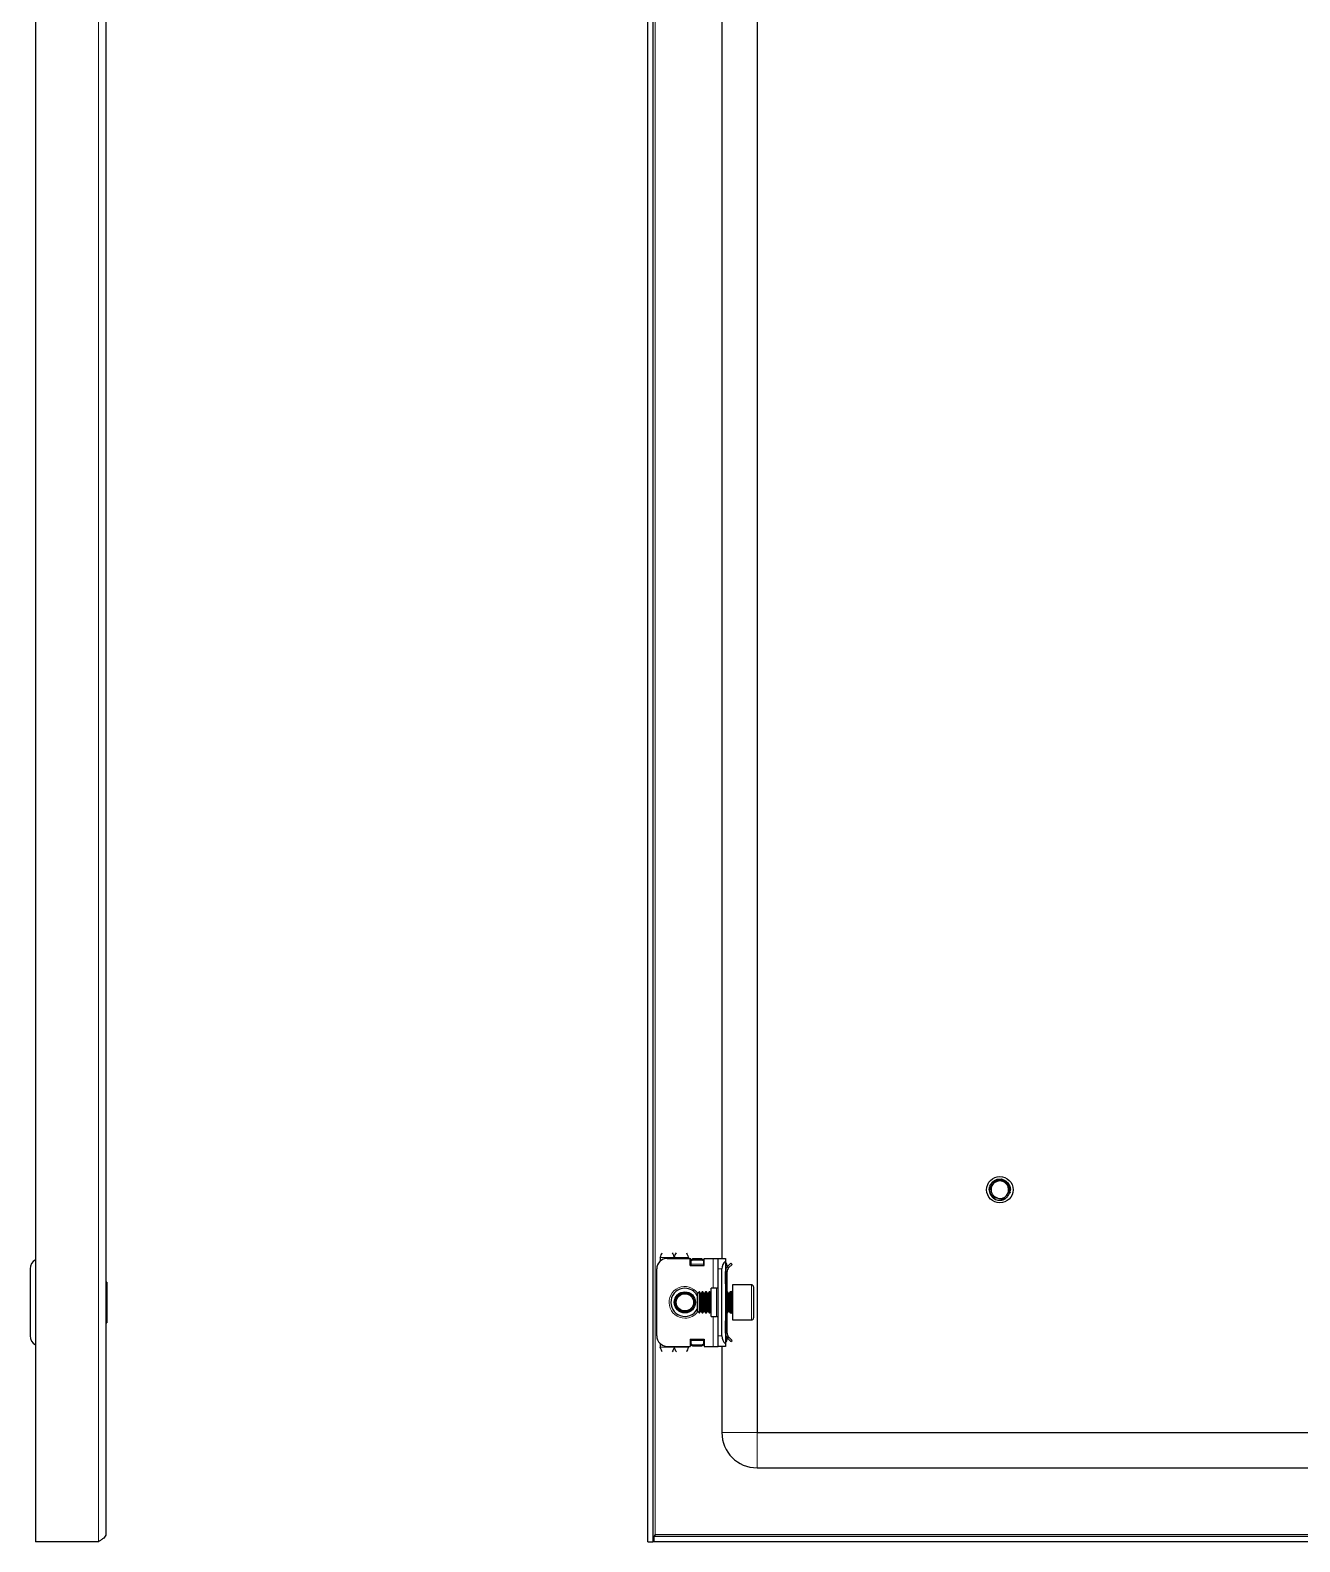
# Model space of a CAD drawing. Header units: millimetres. Extents: x -52 to 1490, y -693 to 1285.
# Drawn here: x 768.4 to 1129.1, y -569.3 to -140 of the extents above; entities that cross this region are included whole.
import ezdxf

# ---------------------------------------------------------------- set-up
doc = ezdxf.new("R2010")
doc.units = ezdxf.units.MM

msp = doc.modelspace()

# ---------------------------------------------------------------- linework, layer by layer
at = {"color": 7, "linetype": 'Continuous', "lineweight": 25}
for p, q in [((769.88, 1191.69), (769.88, -569.31)), ((789.88, 1189.59), (789.88, -567.21)), ((943.91, -569.31), (943.91, 1191.69)), ((945.41, -569.31), (945.41, 1191.69)), ((974.91, 1160.69), (974.91, -538.31)), ((964.91, -13.81), (964.91, -488.81)), ((1041.64, -467.35), (1041.8, -467.22)), ((1041.67, -467.38), (1041.78, -467.19)), ((1042.37, -466.74), (1042.64, -466.62)), ((1043.31, -466.37), (1043.26, -466.38)), ((1043.46, -466.35), (1043.64, -466.33)), ((1044.44, -466.36), (1044.4, -466.36)), ((1044.62, -466.4), (1044.58, -466.39)), ((1044.8, -466.45), (1044.76, -466.44)), ((1044.98, -466.51), (1044.94, -466.5)), ((1045.34, -466.68), (1045.3, -466.66)), ((1045.34, -466.68), (1045.33, -466.79)), ((1045.34, -466.68), (1045.48, -466.79)), ((1045.51, -466.78), (1045.47, -466.76)), ((1045.69, -466.9), (1045.64, -466.87)), ((1045.85, -467.03), (1045.81, -467)), ((1046, -467.16), (1045.96, -467.13)), ((1046.13, -467.3), (1046.1, -467.27)), ((1040.91, -469.12), (1040.97, -468.81)), ((1040.91, -469.12), (1040.91, -469.17)), ((1040.91, -469.31), (1040.91, -469.31)), ((1040.93, -468.91), (1040.93, -468.96)), ((1040.97, -468.71), (1040.96, -468.76)), ((1041.01, -468.51), (1041, -468.56)), ((1041.07, -468.33), (1041.06, -468.38)), ((1041.12, -468.19), (1041.23, -468.01)), ((1041.14, -468.2), (1041.24, -468.01)), ((1041.61, -470.18), (1041.45, -469.77)), ((1041.74, -471.4), (1041.63, -471.26)), ((1041.63, -471.27), (1041.65, -471.29)), ((1041.74, -471.4), (1041.78, -471.43)), ((1041.89, -471.53), (1041.92, -471.57)), ((1042.04, -471.67), (1042.08, -471.7)), ((1042.21, -471.79), (1042.25, -471.82)), ((1043.71, -472.31), (1044.45, -472.24)), ((1044.6, -472.23), (1044.64, -472.22)), ((1044.79, -472.18), (1044.83, -472.17)), ((1044.98, -472.12), (1045.03, -472.1)), ((1045.35, -471.94), (1045.13, -472.02)), ((1045.17, -472.03), (1045.21, -472.01)), ((1045.53, -471.84), (1045.33, -471.95)), ((1045.35, -471.87), (1045.4, -471.92)), ((1045.35, -471.94), (1045.4, -471.92)), ((1046.72, -468.28), (1046.72, -468.27)), ((1046.82, -470.02), (1046.75, -470.25)), ((1046.78, -468.45), (1046.77, -468.41)), ((1046.77, -470.21), (1046.78, -470.16)), ((1046.83, -468.63), (1046.82, -468.59)), ((1046.82, -470.02), (1046.83, -469.97)), ((1046.86, -468.81), (1046.86, -468.77)), ((1046.86, -469.82), (1046.87, -469.77)), ((1046.89, -469), (1046.88, -468.96)), ((1046.9, -469.2), (1046.88, -469.44)), ((1046.89, -469.61), (1046.89, -469.56)), ((1046.9, -469.2), (1046.9, -469.15)), ((1046.9, -469.41), (1046.91, -469.36)), ((947.41, -488.56), (947.41, -489.58)), ((949.41, -488.81), (955.91, -488.81)), ((955.41, -488.56), (955.41, -488.81)), ((955.91, -490.81), (955.91, -488.81)), ((956.11, -488.93), (955.91, -488.93)), ((956.11, -490.81), (956.11, -488.93)), ((956.16, -489.19), (956.66, -488.84)), ((956.66, -489.19), (956.16, -489.55)), ((956.16, -489.55), (956.16, -489.19)), ((956.66, -488.84), (956.66, -489.19)), ((956.66, -488.84), (959.16, -488.84)), ((956.66, -489.19), (959.16, -489.19)), ((959.16, -489.19), (959.16, -488.84)), ((959.16, -488.84), (959.66, -489.19)), ((959.66, -489.55), (959.16, -489.19)), ((959.66, -489.19), (959.66, -489.55)), ((959.91, -490.81), (959.91, -488.81)), ((959.91, -488.81), (962.41, -488.81)), ((962.41, -488.81), (963.91, -488.81)), ((963.91, -488.81), (965.91, -488.81)), ((963.91, -491.81), (963.91, -488.81)), ((965.91, -488.81), (965.91, -489.58)), ((768.38, -491.81), (768.38, -510.81)), ((946.41, -510.81), (946.41, -491.81)), ((955.91, -490.81), (959.91, -490.81)), ((956.16, -490.46), (956.16, -489.55)), ((956.16, -490.81), (956.16, -490.46)), ((959.66, -489.55), (959.66, -490.46)), ((959.66, -490.46), (959.66, -490.81)), ((963.91, -510.81), (963.91, -491.81)), ((964.91, -510.81), (964.91, -491.81)), ((965.91, -489.58), (965.91, -513.05)), ((965.91, -489.9), (966.11, -490.11)), ((966.41, -492.56), (965.91, -492.56)), ((965.91, -496.06), (965.91, -492.56)), ((966.41, -490.81), (966.41, -491.27)), ((966.41, -496.06), (966.41, -492.56)), ((966.49, -491.15), (967.47, -490.17)), ((966.84, -491.5), (966.49, -491.15)), ((966.84, -491.5), (967.82, -490.53)), ((967.47, -490.17), (967.82, -490.53)), ((790.13, -495.53), (789.88, -495.53)), ((790.13, -495.53), (790.13, -507.1)), ((963.41, -497.31), (961.91, -497.31)), ((961.91, -505.31), (961.91, -497.31)), ((966.41, -496.06), (965.91, -496.06)), ((966.41, -498.31), (966.41, -496.06)), ((973.31, -496.31), (967.91, -496.31)), ((967.91, -496.31), (967.91, -506.31)), ((973.91, -496.91), (973.91, -505.71)), ((958.46, -498.31), (957.91, -498.87)), ((957.91, -498.87), (957.91, -503.76)), ((958.52, -498.31), (958.46, -498.31)), ((958.46, -498.31), (958.46, -504.31)), ((958.91, -498.87), (958.52, -498.31)), ((958.52, -498.31), (958.52, -503.84)), ((959.29, -498.31), (958.91, -498.87)), ((958.91, -498.87), (958.91, -503.37)), ((959.52, -498.31), (959.29, -498.31)), ((959.29, -498.31), (959.29, -503.84)), ((959.91, -498.87), (959.52, -498.31)), ((959.52, -498.31), (959.52, -503.84)), ((960.29, -498.31), (959.91, -498.87)), ((959.91, -498.87), (959.91, -503.37)), ((960.52, -498.31), (960.29, -498.31)), ((960.29, -498.31), (960.29, -503.84)), ((960.91, -498.87), (960.52, -498.31)), ((960.52, -498.31), (960.52, -503.84)), ((961.29, -498.31), (960.91, -498.87)), ((960.91, -498.87), (960.91, -503.37)), ((961.52, -498.31), (961.29, -498.31)), ((961.29, -498.31), (961.29, -503.84)), ((961.91, -498.87), (961.52, -498.31)), ((961.52, -498.31), (961.52, -503.84)), ((966.29, -498.31), (965.91, -498.87)), ((966.52, -498.31), (966.29, -498.31)), ((966.29, -498.31), (966.29, -503.84)), ((966.91, -498.87), (966.52, -498.31)), ((966.52, -498.31), (966.52, -503.84)), ((967.29, -498.31), (966.91, -498.87)), ((966.91, -498.87), (966.91, -503.37)), ((967.66, -498.31), (967.29, -498.31)), ((967.29, -498.31), (967.29, -503.84)), ((957.91, -503.76), (958.46, -504.31)), ((958.46, -504.31), (958.52, -504.31)), ((958.52, -504.31), (958.91, -503.76)), ((958.52, -503.84), (958.52, -504.31)), ((958.91, -503.37), (958.91, -503.76)), ((958.91, -503.76), (959.29, -504.31)), ((959.29, -503.84), (959.29, -504.31)), ((959.29, -504.31), (959.52, -504.31)), ((959.52, -504.31), (959.91, -503.76)), ((959.52, -503.84), (959.52, -504.31)), ((959.91, -503.37), (959.91, -503.76)), ((959.91, -503.76), (960.29, -504.31)), ((960.29, -503.84), (960.29, -504.31)), ((960.29, -504.31), (960.52, -504.31)), ((960.52, -504.31), (960.91, -503.76)), ((960.52, -503.84), (960.52, -504.31)), ((960.91, -503.37), (960.91, -503.76)), ((960.91, -503.76), (961.29, -504.31)), ((961.29, -503.84), (961.29, -504.31)), ((961.29, -504.31), (961.52, -504.31)), ((961.52, -504.31), (961.91, -503.76)), ((961.52, -503.84), (961.52, -504.31)), ((961.91, -505.31), (963.41, -505.31)), ((965.91, -503.76), (966.29, -504.31)), ((965.91, -510.06), (965.91, -506.56)), ((965.91, -506.56), (966.41, -506.56)), ((966.29, -503.84), (966.29, -504.31)), ((966.29, -504.31), (966.52, -504.31)), ((966.41, -506.56), (966.41, -504.31)), ((966.41, -510.06), (966.41, -506.56)), ((966.52, -504.31), (966.91, -503.76)), ((966.52, -503.84), (966.52, -504.31)), ((966.91, -503.37), (966.91, -503.76)), ((966.91, -503.76), (967.29, -504.31)), ((967.29, -503.84), (967.29, -504.31)), ((967.29, -504.31), (967.66, -504.31)), ((967.91, -506.31), (973.31, -506.31)), ((789.88, -507.1), (790.13, -507.1)), ((963.91, -513.81), (963.91, -510.81)), ((966.41, -510.06), (965.91, -510.06)), ((947.41, -513.05), (947.41, -514.06)), ((949.41, -513.81), (955.91, -513.81)), ((955.41, -513.81), (955.41, -514.06)), ((955.91, -511.81), (955.91, -513.81)), ((955.91, -511.81), (959.91, -511.81)), ((955.91, -513.7), (956.11, -513.7)), ((956.11, -513.7), (956.11, -511.81)), ((956.16, -512.17), (956.16, -511.81)), ((956.16, -513.08), (956.16, -512.17)), ((956.16, -513.44), (956.16, -513.08)), ((956.16, -513.08), (956.66, -513.44)), ((956.66, -513.79), (956.16, -513.44)), ((956.66, -513.44), (956.66, -513.79)), ((959.16, -513.44), (956.66, -513.44)), ((959.16, -513.79), (956.66, -513.79)), ((959.16, -513.44), (959.66, -513.08)), ((959.16, -513.79), (959.16, -513.44)), ((959.66, -513.44), (959.16, -513.79)), ((959.66, -511.81), (959.66, -512.17)), ((959.66, -512.17), (959.66, -513.08)), ((959.66, -513.08), (959.66, -513.44)), ((959.91, -511.81), (959.91, -513.81)), ((959.91, -513.81), (962.41, -513.81)), ((962.41, -513.81), (963.91, -513.81)), ((965.91, -513.81), (963.91, -513.81)), ((964.91, -513.81), (964.91, -538.31)), ((966.11, -512.52), (965.91, -512.73)), ((965.91, -513.05), (965.91, -513.81)), ((966.41, -511.81), (966.41, -511.42)), ((966.84, -511.12), (966.49, -511.48)), ((966.49, -511.48), (967.47, -512.45)), ((966.84, -511.12), (967.82, -512.1)), ((967.47, -512.45), (967.82, -512.1)), ((974.91, -538.31), (1458.91, -538.31)), ((974.91, -548.31), (1458.91, -548.31)), ((787.78, -569.31), (769.88, -569.31)), ((943.91, -569.31), (945.41, -569.31)), ((1488.21, -567.81), (945.61, -567.81)), ((945.61, -567.81), (945.61, -569.31)), ((1488.21, -569.31), (945.61, -569.31)), ((945.76, -567.81), (946.01, -567.21))]:
    msp.add_line(p, q, dxfattribs=at)
at = {"color": 8, "linetype": 'Continuous', "lineweight": 18}
for p, q in [((787.78, 1191.69), (787.78, -569.31)), ((946.01, -567.21), (946.01, 1189.59)), ((947.41, -488.56), (951.41, -488.56)), ((951.41, -488.56), (955.41, -488.56)), ((962.41, -497.31), (962.41, -488.81)), ((959.66, -490.46), (956.16, -490.46)), ((964.91, -491.81), (963.91, -491.81)), ((965.91, -490.31), (966.11, -490.11)), ((965.91, -490.81), (966.41, -490.81)), ((963.41, -505.31), (963.41, -497.31)), ((973.31, -506.31), (973.31, -496.31)), ((967.66, -499.7), (967.66, -498.31)), ((967.66, -504.31), (967.66, -499.7)), ((962.41, -513.81), (962.41, -505.31)), ((963.91, -510.81), (964.91, -510.81)), ((947.41, -514.06), (951.41, -514.06)), ((955.41, -514.06), (951.41, -514.06)), ((956.16, -512.17), (959.66, -512.17)), ((965.91, -511.81), (966.41, -511.81)), ((965.91, -512.31), (966.11, -512.52)), ((974.91, -538.31), (964.91, -538.31)), ((974.91, -538.31), (974.91, -548.31)), ((1487.81, -567.21), (946.01, -567.21))]:
    msp.add_line(p, q, dxfattribs=at)
at = {"color": 7, "linetype": 'Continuous', "lineweight": 25}
for centre, radius in [((1043.91, -469.31), 3.75), ((954.41, -501.31), 3), ((954.41, -501.31), 2.76), ((954.41, -501.31), 2.45)]:
    msp.add_circle(centre, radius, dxfattribs=at)
for centre, radius, start, end in [((1043.91, -469.31), 2.5, 108.5944, 168.5944), ((1043.91, -469.31), 2.5, 48.5944, 108.5944), ((1043.91, -469.31), 2.5, 348.5944, 48.5944), ((1043.91, -469.31), 3, 180, 220.7437), ((1043.91, -469.31), 2.5, 168.5944, 190.5165), ((1043.91, -469.31), 3, 239.9286, 266.2193), ((1043.91, -469.31), 2.5, 255.8881, 288.5944), ((1043.91, -469.31), 2.5, 288.5944, 348.5944), ((771.38, -491.81), 3, 120, 180), ((949.41, -491.81), 3, 90, 180), ((967.91, -491.81), 3, 131.8103, 180), ((965.41, -490.81), 1, 360, 45), ((954.41, -501.31), 4, 90, 331.045), ((954.41, -501.31), 4, 28.955, 90), ((963.41, -496.81), 0.5, 270, 0), ((973.31, -496.91), 0.6, 0, 90), ((967.66, -498.06), 0.25, 270, 0), ((963.41, -505.81), 0.5, 0, 90), ((967.66, -504.56), 0.25, 360, 90), ((973.31, -505.71), 0.6, 270, 360), ((771.38, -510.81), 3, 180, 240), ((949.41, -510.81), 3, 180, 270), ((967.91, -510.81), 3, 180, 228.1897), ((965.41, -511.81), 1, 315, 0), ((974.91, -538.31), 10, 180, 270)]:
    msp.add_arc(centre, radius, start, end, dxfattribs=at)
at = {"color": 8, "linetype": 'Continuous', "lineweight": 18}
for start, end in [(35.4622, 270), (270, 324.5378)]:
    msp.add_arc((954.41, -501.31), 4.5, start, end, dxfattribs=at)
at = {"color": 7, "linetype": 'Continuous', "lineweight": 25}
for points, knots in [([(1041.07, -468.33), (1041.28, -467.91), (1041.59, -467.26), (1042.18, -466.87), (1042.38, -466.73)], [0, 0, 0, 0, 0.657042, 1, 1, 1, 1]), ([(1041.14, -468.2), (1041.16, -468.14), (1041.19, -468.02), (1041.25, -467.91), (1041.29, -467.85)], [0, 0, 0, 0, 0.4624819, 1, 1, 1, 1]), ([(1041.27, -467.93), (1041.3, -467.86), (1041.38, -467.64), (1041.55, -467.48), (1041.66, -467.38)], [0, 0, 0, 0, 0.333789, 1, 1, 1, 1]), ([(1041.36, -467.79), (1041.37, -467.74), (1041.48, -467.44), (1041.72, -467.23), (1041.93, -467.06)], [0, 0, 0, 0, 0.1718651, 1, 1, 1, 1]), ([(1042.75, -466.95), (1042.68, -466.99), (1042.36, -467.18), (1041.87, -467.64), (1041.56, -468.23), (1041.47, -468.57), (1041.45, -468.62)], [0, 0, 0, 0, 0.104785, 0.513079, 0.918136, 1, 1, 1, 1]), ([(1041.64, -467.35), (1041.63, -467.35), (1041.62, -467.37), (1041.6, -467.39), (1041.59, -467.4)], [0, 0, 0, 0, 0.2967964, 1, 1, 1, 1]), ([(1041.76, -467.21), (1041.76, -467.22), (1041.75, -467.23), (1041.74, -467.24), (1041.73, -467.25)], [0, 0, 0, 0, 0.4842322, 1, 1, 1, 1]), ([(1041.9, -467.08), (1041.89, -467.09), (1041.88, -467.1), (1041.87, -467.11), (1041.86, -467.12)], [0, 0, 0, 0, 0.485158, 1, 1, 1, 1]), ([(1042.04, -466.96), (1042.04, -466.97), (1042.02, -466.98), (1042.01, -466.99), (1042.01, -466.99)], [0, 0, 0, 0, 0.484546, 1, 1, 1, 1]), ([(1042.2, -466.85), (1042.19, -466.85), (1042.18, -466.86), (1042.17, -466.87), (1042.16, -466.87)], [0, 0, 0, 0, 0.482687, 1, 1, 1, 1]), ([(1042.2, -466.85), (1042.21, -466.84), (1042.26, -466.8), (1042.32, -466.78), (1042.36, -466.76)], [0, 0, 0, 0, 0.230751, 1, 1, 1, 1]), ([(1042.37, -466.74), (1042.36, -466.74), (1042.35, -466.75), (1042.33, -466.76), (1042.33, -466.76)], [0, 0, 0, 0, 0.480194, 1, 1, 1, 1]), ([(1042.37, -466.74), (1042.4, -466.76), (1042.46, -466.79), (1042.53, -466.86), (1042.56, -466.91), (1042.58, -466.94)], [0, 0, 0, 0, 0.362858, 0.693435, 1, 1, 1, 1]), ([(1042.73, -467), (1042.71, -467), (1042.68, -466.99), (1042.61, -466.96), (1042.53, -466.91), (1042.45, -466.83), (1042.41, -466.77), (1042.38, -466.73)], [0, 0, 0, 0, 0.084477, 0.253367, 0.470159, 0.686909, 1, 1, 1, 1]), ([(1042.55, -466.64), (1042.54, -466.64), (1042.53, -466.65), (1042.51, -466.66), (1042.5, -466.66)], [0, 0, 0, 0, 0.477867, 1, 1, 1, 1]), ([(1042.66, -466.94), (1042.66, -466.92), (1042.65, -466.87), (1042.62, -466.8), (1042.57, -466.72), (1042.52, -466.68), (1042.5, -466.66)], [0, 0, 0, 0, 0.1541827, 0.4625673, 0.7280914, 1, 1, 1, 1]), ([(1042.55, -466.64), (1042.58, -466.66), (1042.63, -466.7), (1042.7, -466.77), (1042.75, -466.85), (1042.77, -466.92), (1042.78, -466.95), (1042.78, -466.96)], [0, 0, 0, 0, 0.260762, 0.494805, 0.723794, 0.94279, 1, 1, 1, 1]), ([(1042.74, -466.55), (1042.73, -466.55), (1042.71, -466.56), (1042.7, -466.57), (1042.69, -466.57)], [0, 0, 0, 0, 0.4764859, 1, 1, 1, 1]), ([(1042.83, -466.97), (1042.83, -466.95), (1042.83, -466.9), (1042.82, -466.81), (1042.79, -466.72), (1042.75, -466.64), (1042.71, -466.59), (1042.69, -466.57)], [0, 0, 0, 0, 0.114393, 0.350182, 0.585971, 0.790611, 1, 1, 1, 1]), ([(1042.74, -466.55), (1042.75, -466.54), (1042.82, -466.52), (1042.88, -466.5), (1042.93, -466.5)], [0, 0, 0, 0, 0.301025, 1, 1, 1, 1]), ([(1042.74, -466.55), (1042.76, -466.58), (1042.82, -466.62), (1042.87, -466.7), (1042.91, -466.78), (1042.93, -466.86), (1042.94, -466.93), (1042.93, -466.96), (1042.93, -466.97)], [0, 0, 0, 0, 0.218347, 0.41099, 0.598711, 0.777744, 0.945667, 1, 1, 1, 1]), ([(1043.11, -466.94), (1043.1, -466.95), (1043.05, -466.96), (1042.97, -466.98), (1042.87, -466.98), (1042.8, -466.97), (1042.76, -466.96), (1042.75, -466.95)], [0, 0, 0, 0, 0.099011, 0.388276, 0.61301, 0.895384, 1, 1, 1, 1]), ([(1042.93, -466.48), (1042.92, -466.48), (1042.91, -466.49), (1042.89, -466.49), (1042.88, -466.49)], [0, 0, 0, 0, 0.476579, 1, 1, 1, 1]), ([(1042.96, -466.97), (1042.96, -466.97), (1042.97, -466.93), (1042.98, -466.86), (1042.98, -466.76), (1042.96, -466.66), (1042.93, -466.57), (1042.9, -466.52), (1042.88, -466.49)], [0, 0, 0, 0, 0.019058, 0.219488, 0.419831, 0.620151, 0.807785, 1, 1, 1, 1]), ([(1042.93, -466.48), (1042.95, -466.5), (1043, -466.55), (1043.04, -466.64), (1043.07, -466.72), (1043.08, -466.81), (1043.07, -466.88), (1043.06, -466.92), (1043.06, -466.93)], [0, 0, 0, 0, 0.213002, 0.396975, 0.575181, 0.744364, 0.902779, 1, 1, 1, 1]), ([(1043.12, -466.42), (1043.11, -466.42), (1043.1, -466.42), (1043.08, -466.43), (1043.07, -466.43)], [0, 0, 0, 0, 0.4789775, 1, 1, 1, 1]), ([(1043.08, -466.93), (1043.09, -466.91), (1043.11, -466.85), (1043.13, -466.77), (1043.14, -466.68), (1043.13, -466.56), (1043.1, -466.48), (1043.07, -466.43)], [0, 0, 0, 0, 0.1470651, 0.3212312, 0.4953456, 0.6694433, 1, 1, 1, 1]), ([(1043.37, -466.71), (1043.37, -466.73), (1043.34, -466.78), (1043.28, -466.85), (1043.19, -466.91), (1043.13, -466.94), (1043.11, -466.94)], [0, 0, 0, 0, 0.153621, 0.528305, 0.811762, 1, 1, 1, 1]), ([(1043.12, -466.42), (1043.14, -466.45), (1043.18, -466.5), (1043.21, -466.59), (1043.22, -466.68), (1043.22, -466.76), (1043.2, -466.83), (1043.17, -466.89), (1043.15, -466.92), (1043.15, -466.93)], [0, 0, 0, 0, 0.195461, 0.359649, 0.517607, 0.666788, 0.806268, 0.936243, 1, 1, 1, 1]), ([(1043.2, -466.88), (1043.2, -466.88), (1043.23, -466.83), (1043.26, -466.75), (1043.29, -466.63), (1043.29, -466.55), (1043.28, -466.46), (1043.27, -466.41), (1043.26, -466.38)], [0, 0, 0, 0, 0.0013127, 0.3095816, 0.4937306, 0.6778354, 0.8376628, 1, 1, 1, 1]), ([(1043.31, -466.37), (1043.32, -466.4), (1043.34, -466.45), (1043.36, -466.54), (1043.36, -466.62), (1043.34, -466.7), (1043.31, -466.79), (1043.26, -466.84), (1043.23, -466.88)], [0, 0, 0, 0, 0.162579, 0.32416, 0.478216, 0.623372, 0.759205, 1, 1, 1, 1]), ([(1043.23, -466.88), (1043.25, -466.86), (1043.3, -466.82), (1043.35, -466.76), (1043.37, -466.72), (1043.37, -466.71)], [0, 0, 0, 0, 0.41332, 0.833507, 1, 1, 1, 1]), ([(1043.31, -466.37), (1043.34, -466.37), (1043.66, -466.31), (1044.3, -466.3), (1044.96, -466.48), (1045.29, -466.65), (1045.36, -466.69)], [0, 0, 0, 0, 0.044285, 0.46488, 0.894202, 1, 1, 1, 1]), ([(1045.35, -466.99), (1045.29, -466.96), (1044.96, -466.78), (1044.29, -466.6), (1043.67, -466.64), (1043.37, -466.71), (1043.37, -466.71)], [0, 0, 0, 0, 0.102158, 0.551599, 0.99962, 1, 1, 1, 1]), ([(1043.74, -466.34), (1043.81, -466.33), (1043.97, -466.3), (1044.15, -466.32), (1044.25, -466.33)], [0, 0, 0, 0, 0.399625, 1, 1, 1, 1]), ([(1044.4, -466.37), (1044.45, -466.38), (1044.6, -466.38), (1044.75, -466.43), (1044.84, -466.46)], [0, 0, 0, 0, 0.3533163, 1, 1, 1, 1]), ([(1045.27, -466.97), (1045.27, -466.96), (1045.27, -466.93), (1045.28, -466.87), (1045.3, -466.78), (1045.34, -466.72), (1045.36, -466.69)], [0, 0, 0, 0, 0.0582551, 0.3055086, 0.6471604, 1, 1, 1, 1]), ([(1045.35, -467), (1045.37, -466.97), (1045.41, -466.92), (1045.45, -466.84), (1045.47, -466.78), (1045.47, -466.76)], [0, 0, 0, 0, 0.351509, 0.671861, 1, 1, 1, 1]), ([(1045.56, -467.44), (1045.55, -467.43), (1045.51, -467.4), (1045.46, -467.33), (1045.41, -467.25), (1045.38, -467.17), (1045.36, -467.08), (1045.35, -467.02), (1045.35, -466.99)], [0, 0, 0, 0, 0.066273, 0.267344, 0.4230955, 0.6187345, 0.8140891, 1, 1, 1, 1]), ([(1045.51, -466.78), (1045.51, -466.82), (1045.51, -466.89), (1045.48, -466.98), (1045.43, -467.06), (1045.4, -467.11), (1045.37, -467.13), (1045.37, -467.13)], [0, 0, 0, 0, 0.275174, 0.522846, 0.765225, 0.99702, 1, 1, 1, 1]), ([(1045.39, -467.18), (1045.4, -467.18), (1045.44, -467.16), (1045.5, -467.1), (1045.57, -467.03), (1045.62, -466.95), (1045.64, -466.9), (1045.64, -466.87)], [0, 0, 0, 0, 0.084965, 0.329338, 0.573716, 0.784411, 1, 1, 1, 1]), ([(1045.69, -466.9), (1045.68, -466.93), (1045.67, -467), (1045.63, -467.09), (1045.58, -467.17), (1045.52, -467.23), (1045.47, -467.27), (1045.44, -467.28), (1045.43, -467.28)], [0, 0, 0, 0, 0.222831, 0.420099, 0.612409, 0.79585, 0.967895, 1, 1, 1, 1]), ([(1045.45, -467.31), (1045.45, -467.31), (1045.48, -467.3), (1045.55, -467.27), (1045.64, -467.22), (1045.71, -467.15), (1045.77, -467.08), (1045.8, -467.02), (1045.81, -467)], [0, 0, 0, 0, 0.002693, 0.20821, 0.413641, 0.619057, 0.807274, 1, 1, 1, 1]), ([(1045.85, -467.03), (1045.84, -467.06), (1045.82, -467.13), (1045.77, -467.21), (1045.71, -467.28), (1045.64, -467.33), (1045.59, -467.36), (1045.55, -467.37), (1045.54, -467.37)], [0, 0, 0, 0, 0.219212, 0.409339, 0.593597, 0.768568, 0.932394, 1, 1, 1, 1]), ([(1045.55, -467.39), (1045.58, -467.39), (1045.65, -467.38), (1045.74, -467.34), (1045.82, -467.28), (1045.9, -467.22), (1045.94, -467.16), (1045.96, -467.13)], [0, 0, 0, 0, 0.190996, 0.383798, 0.576553, 0.78528, 1, 1, 1, 1]), ([(1046.01, -467.52), (1046, -467.52), (1045.97, -467.53), (1045.92, -467.55), (1045.83, -467.56), (1045.73, -467.54), (1045.63, -467.5), (1045.58, -467.46), (1045.56, -467.44)], [0, 0, 0, 0, 0.045866, 0.230744, 0.387461, 0.658246, 0.861978, 1, 1, 1, 1]), ([(1046, -467.16), (1045.98, -467.2), (1045.95, -467.26), (1045.89, -467.33), (1045.83, -467.38), (1045.76, -467.42), (1045.69, -467.45), (1045.64, -467.45), (1045.62, -467.45)], [0, 0, 0, 0, 0.211659, 0.390361, 0.562352, 0.724819, 0.876696, 1, 1, 1, 1]), ([(1045.64, -467.47), (1045.65, -467.47), (1045.71, -467.47), (1045.81, -467.45), (1045.92, -467.41), (1046.02, -467.35), (1046.07, -467.3), (1046.1, -467.27)], [0, 0, 0, 0, 0.046579, 0.362688, 0.551736, 0.740753, 1, 1, 1, 1]), ([(1045.64, -467.5), (1045.67, -467.51), (1045.73, -467.54), (1045.83, -467.54), (1045.92, -467.54), (1045.98, -467.53), (1046.01, -467.52)], [0, 0, 0, 0, 0.251795, 0.502165, 0.752314, 1, 1, 1, 1]), ([(1046.13, -467.3), (1046.11, -467.33), (1046.08, -467.38), (1046.02, -467.43), (1045.95, -467.48), (1045.88, -467.51), (1045.8, -467.52), (1045.74, -467.52), (1045.7, -467.51), (1045.69, -467.51)], [0, 0, 0, 0, 0.169226, 0.337427, 0.497935, 0.649179, 0.790582, 0.922688, 1, 1, 1, 1]), ([(1046.74, -469.35), (1046.74, -469.28), (1046.72, -468.89), (1046.54, -468.22), (1046.18, -467.74), (1046.01, -467.52)], [0, 0, 0, 0, 0.108003, 0.585763, 1, 1, 1, 1]), ([(1046.13, -467.3), (1046.25, -467.45), (1046.53, -467.81), (1046.82, -468.46), (1046.88, -468.97), (1046.9, -469.23)], [0, 0, 0, 0, 0.274163, 0.639603, 1, 1, 1, 1]), ([(1046.22, -467.43), (1046.26, -467.47), (1046.4, -467.61), (1046.49, -467.78), (1046.55, -467.9)], [0, 0, 0, 0, 0.288707, 1, 1, 1, 1]), ([(1040.91, -469.32), (1040.9, -469.27), (1040.9, -469.19), (1040.92, -469.12), (1040.92, -469.09)], [0, 0, 0, 0, 0.659859, 1, 1, 1, 1]), ([(1041.39, -469.03), (1041.39, -469.04), (1041.37, -469.07), (1041.33, -469.12), (1041.28, -469.18), (1041.21, -469.23), (1041.13, -469.27), (1041.05, -469.3), (1040.97, -469.31), (1040.93, -469.31), (1040.91, -469.31)], [0, 0, 0, 0, 0.060221, 0.18113, 0.301988, 0.42281, 0.589437, 0.75603, 0.87711, 1, 1, 1, 1]), ([(1040.91, -469.12), (1040.94, -469.1), (1041.01, -469.07), (1041.11, -469.06), (1041.2, -469.06), (1041.28, -469.07), (1041.33, -469.09), (1041.35, -469.1)], [0, 0, 0, 0, 0.235039, 0.445532, 0.651268, 0.847853, 1, 1, 1, 1]), ([(1041.26, -469.19), (1041.24, -469.18), (1041.18, -469.15), (1041.09, -469.14), (1040.99, -469.14), (1040.94, -469.16), (1040.91, -469.17)], [0, 0, 0, 0, 0.237597, 0.516729, 0.755527, 1, 1, 1, 1]), ([(1040.91, -469.32), (1040.94, -469.31), (1041, -469.27), (1041.09, -469.25), (1041.15, -469.24), (1041.18, -469.24)], [0, 0, 0, 0, 0.371226, 0.708872, 1, 1, 1, 1]), ([(1041.84, -471.1), (1041.81, -471.07), (1041.56, -470.85), (1041.22, -470.39), (1040.98, -469.78), (1040.92, -469.43), (1040.91, -469.31)], [0, 0, 0, 0, 0.050685, 0.485619, 0.826643, 1, 1, 1, 1]), ([(1040.93, -468.91), (1040.97, -468.9), (1041.03, -468.88), (1041.13, -468.87), (1041.22, -468.88), (1041.3, -468.91), (1041.36, -468.94), (1041.39, -468.96), (1041.4, -468.97)], [0, 0, 0, 0, 0.214065, 0.402363, 0.585629, 0.760234, 0.923894, 1, 1, 1, 1]), ([(1041.37, -469.07), (1041.34, -469.05), (1041.29, -469.02), (1041.2, -468.98), (1041.11, -468.95), (1041.01, -468.95), (1040.96, -468.96), (1040.93, -468.96)], [0, 0, 0, 0, 0.189173, 0.404697, 0.62022, 0.807935, 1, 1, 1, 1]), ([(1041.43, -468.97), (1041.42, -468.95), (1041.39, -468.92), (1041.33, -468.86), (1041.24, -468.81), (1041.15, -468.78), (1041.05, -468.75), (1040.99, -468.76), (1040.96, -468.76)], [0, 0, 0, 0, 0.069872, 0.258455, 0.446951, 0.635422, 0.81547, 1, 1, 1, 1]), ([(1040.97, -468.71), (1040.98, -468.66), (1040.99, -468.58), (1041.02, -468.5), (1041.04, -468.48)], [0, 0, 0, 0, 0.657988, 1, 1, 1, 1]), ([(1040.97, -468.71), (1041, -468.7), (1041.07, -468.69), (1041.16, -468.7), (1041.25, -468.72), (1041.32, -468.75), (1041.38, -468.79), (1041.42, -468.83), (1041.43, -468.84)], [0, 0, 0, 0, 0.208898, 0.388587, 0.562428, 0.727295, 0.881578, 1, 1, 1, 1]), ([(1041.43, -468.82), (1041.42, -468.8), (1041.39, -468.75), (1041.32, -468.69), (1041.25, -468.64), (1041.17, -468.6), (1041.09, -468.57), (1041.03, -468.56), (1041, -468.56)], [0, 0, 0, 0, 0.137266, 0.30795, 0.478578, 0.649185, 0.822833, 1, 1, 1, 1]), ([(1041.01, -468.51), (1041.04, -468.51), (1041.1, -468.51), (1041.19, -468.53), (1041.27, -468.56), (1041.34, -468.6), (1041.39, -468.65), (1041.44, -468.71), (1041.45, -468.74), (1041.46, -468.76)], [0, 0, 0, 0, 0.1656667, 0.3305216, 0.4888089, 0.6385249, 0.7786294, 0.9092127, 1, 1, 1, 1]), ([(1041.43, -468.68), (1041.43, -468.66), (1041.4, -468.62), (1041.35, -468.56), (1041.28, -468.49), (1041.21, -468.43), (1041.13, -468.4), (1041.08, -468.38), (1041.06, -468.38)], [0, 0, 0, 0, 0.076151, 0.276704, 0.47712, 0.677473, 0.837574, 1, 1, 1, 1]), ([(1041.07, -468.33), (1041.1, -468.34), (1041.16, -468.35), (1041.24, -468.38), (1041.31, -468.42), (1041.36, -468.47), (1041.41, -468.53), (1041.44, -468.59), (1041.46, -468.65), (1041.46, -468.68), (1041.46, -468.69)], [0, 0, 0, 0, 0.154027, 0.307095, 0.452862, 0.590123, 0.718565, 0.838856, 0.95247, 1, 1, 1, 1]), ([(1041.4, -468.98), (1041.39, -469.09), (1041.37, -469.35), (1041.42, -469.62), (1041.45, -469.77)], [0, 0, 0, 0, 0.408521, 1, 1, 1, 1]), ([(1041.45, -468.82), (1041.45, -468.83), (1041.44, -468.87), (1041.42, -468.93), (1041.4, -468.97), (1041.4, -468.98)], [0, 0, 0, 0, 0.157682, 0.80304, 1, 1, 1, 1]), ([(1041.45, -468.62), (1041.46, -468.66), (1041.47, -468.72), (1041.46, -468.79), (1041.45, -468.82)], [0, 0, 0, 0, 0.5444726, 1, 1, 1, 1]), ([(1042.9, -471.55), (1042.82, -471.51), (1042.5, -471.35), (1041.99, -470.94), (1041.74, -470.43), (1041.61, -470.18)], [0, 0, 0, 0, 0.130652, 0.560007, 1, 1, 1, 1]), ([(1041.63, -471.27), (1041.65, -471.25), (1041.68, -471.2), (1041.75, -471.14), (1041.8, -471.11), (1041.83, -471.1), (1041.84, -471.1)], [0, 0, 0, 0, 0.315056, 0.630194, 0.945514, 1, 1, 1, 1]), ([(1042.2, -471.14), (1042.16, -471.14), (1042.11, -471.12), (1042.02, -471.12), (1041.95, -471.13), (1041.86, -471.16), (1041.75, -471.2), (1041.69, -471.26), (1041.65, -471.29)], [0, 0, 0, 0, 0.149407, 0.278563, 0.407661, 0.536722, 0.727045, 1, 1, 1, 1]), ([(1041.74, -471.4), (1041.76, -471.37), (1041.79, -471.32), (1041.85, -471.25), (1041.91, -471.2), (1041.99, -471.16), (1042.06, -471.15), (1042.13, -471.14), (1042.18, -471.15), (1042.21, -471.15)], [0, 0, 0, 0, 0.159446, 0.318034, 0.469983, 0.61348, 0.747649, 0.872856, 1, 1, 1, 1]), ([(1042.26, -471.19), (1042.26, -471.19), (1042.22, -471.19), (1042.16, -471.2), (1042.07, -471.22), (1041.99, -471.25), (1041.91, -471.3), (1041.84, -471.35), (1041.8, -471.4), (1041.78, -471.43)], [0, 0, 0, 0, 0.018281, 0.175639, 0.332896, 0.490097, 0.647274, 0.821632, 1, 1, 1, 1]), ([(1041.84, -471.1), (1041.85, -471.09), (1041.89, -471.08), (1041.98, -471.07), (1042.08, -471.09), (1042.17, -471.13), (1042.25, -471.18), (1042.33, -471.26), (1042.41, -471.38), (1042.43, -471.46), (1042.44, -471.5)], [0, 0, 0, 0, 0.073646, 0.169563, 0.351373, 0.438893, 0.519676, 0.682906, 0.8512, 1, 1, 1, 1]), ([(1041.89, -471.53), (1041.9, -471.5), (1041.92, -471.44), (1041.98, -471.36), (1042.04, -471.3), (1042.11, -471.25), (1042.18, -471.22), (1042.24, -471.21), (1042.27, -471.21), (1042.27, -471.21)], [0, 0, 0, 0, 0.198035, 0.367663, 0.531495, 0.686664, 0.831818, 0.981917, 1, 1, 1, 1]), ([(1042.34, -471.27), (1042.33, -471.27), (1042.28, -471.28), (1042.21, -471.31), (1042.12, -471.35), (1042.04, -471.41), (1041.97, -471.48), (1041.94, -471.54), (1041.92, -471.57)], [0, 0, 0, 0, 0.0505, 0.241124, 0.431653, 0.622154, 0.808692, 1, 1, 1, 1]), ([(1042.04, -471.67), (1042.05, -471.63), (1042.07, -471.56), (1042.11, -471.48), (1042.16, -471.41), (1042.23, -471.35), (1042.29, -471.31), (1042.33, -471.3), (1042.35, -471.3)], [0, 0, 0, 0, 0.209239, 0.392702, 0.571062, 0.740844, 0.899958, 1, 1, 1, 1]), ([(1042.4, -471.38), (1042.37, -471.39), (1042.32, -471.41), (1042.24, -471.47), (1042.17, -471.54), (1042.12, -471.61), (1042.09, -471.67), (1042.08, -471.7)], [0, 0, 0, 0, 0.172104, 0.391099, 0.610089, 0.802801, 1, 1, 1, 1]), ([(1042.21, -471.79), (1042.21, -471.75), (1042.22, -471.68), (1042.26, -471.59), (1042.3, -471.51), (1042.36, -471.45), (1042.4, -471.42), (1042.41, -471.41)], [0, 0, 0, 0, 0.240212, 0.454711, 0.664287, 0.864517, 1, 1, 1, 1]), ([(1042.45, -471.53), (1042.42, -471.54), (1042.38, -471.58), (1042.32, -471.65), (1042.28, -471.73), (1042.26, -471.79), (1042.25, -471.82)], [0, 0, 0, 0, 0.228254, 0.510351, 0.752319, 1, 1, 1, 1]), ([(1042.38, -471.9), (1042.39, -471.86), (1042.39, -471.79), (1042.42, -471.7), (1042.44, -471.64), (1042.46, -471.61), (1042.46, -471.61)], [0, 0, 0, 0, 0.357139, 0.680979, 0.998183, 1, 1, 1, 1]), ([(1042.44, -471.5), (1042.44, -471.52), (1042.45, -471.56), (1042.46, -471.64), (1042.46, -471.73), (1042.44, -471.82), (1042.42, -471.88), (1042.4, -471.91)], [0, 0, 0, 0, 0.113604, 0.31095, 0.508229, 0.75166, 1, 1, 1, 1]), ([(1043.3, -471.74), (1043.01, -471.69), (1042.72, -471.63), (1042.45, -471.51), (1042.44, -471.5)], [0, 0, 0, 0, 0.965671, 1, 1, 1, 1]), ([(1043.3, -471.74), (1043.2, -471.7), (1043.07, -471.64), (1042.94, -471.57), (1042.9, -471.55)], [0, 0, 0, 0, 0.681733, 1, 1, 1, 1]), ([(1044.45, -472.24), (1044.44, -472.22), (1044.42, -472.17), (1044.41, -472.1), (1044.41, -472.02), (1044.43, -471.94), (1044.46, -471.86), (1044.53, -471.78), (1044.62, -471.72), (1044.68, -471.69), (1044.7, -471.68)], [0, 0, 0, 0, 0.098631, 0.238541, 0.378532, 0.49895, 0.601027, 0.777401, 0.9101, 1, 1, 1, 1]), ([(1044.6, -471.73), (1044.6, -471.74), (1044.57, -471.76), (1044.53, -471.82), (1044.49, -471.9), (1044.46, -471.99), (1044.44, -472.08), (1044.44, -472.17), (1044.45, -472.22), (1044.45, -472.24)], [0, 0, 0, 0, 0.036757, 0.196192, 0.355485, 0.51469, 0.719746, 0.882005, 1, 1, 1, 1]), ([(1044.6, -472.23), (1044.58, -472.21), (1044.55, -472.16), (1044.53, -472.07), (1044.52, -471.99), (1044.53, -471.91), (1044.55, -471.82), (1044.6, -471.76), (1044.62, -471.72)], [0, 0, 0, 0, 0.1627902, 0.3246863, 0.479688, 0.6260584, 0.7630202, 1, 1, 1, 1]), ([(1044.68, -471.7), (1044.67, -471.72), (1044.64, -471.77), (1044.62, -471.86), (1044.6, -471.96), (1044.6, -472.09), (1044.62, -472.17), (1044.64, -472.22)], [0, 0, 0, 0, 0.13286, 0.29106, 0.491007, 0.69089, 1, 1, 1, 1]), ([(1044.79, -472.18), (1044.76, -472.15), (1044.72, -472.1), (1044.68, -472.01), (1044.67, -471.93), (1044.66, -471.85), (1044.67, -471.77), (1044.69, -471.72), (1044.71, -471.69), (1044.71, -471.68)], [0, 0, 0, 0, 0.198483, 0.367712, 0.531083, 0.685778, 0.830503, 0.965152, 1, 1, 1, 1]), ([(1044.7, -471.68), (1044.71, -471.68), (1044.76, -471.66), (1044.84, -471.65), (1044.94, -471.65), (1045.03, -471.67), (1045.12, -471.69), (1045.2, -471.73), (1045.27, -471.77), (1045.33, -471.82), (1045.36, -471.86), (1045.37, -471.87)], [0, 0, 0, 0, 0.04296, 0.1733, 0.274263, 0.401081, 0.527716, 0.654259, 0.780759, 0.936852, 1, 1, 1, 1]), ([(1044.8, -471.66), (1044.79, -471.67), (1044.77, -471.71), (1044.76, -471.78), (1044.75, -471.88), (1044.76, -471.98), (1044.78, -472.08), (1044.82, -472.14), (1044.83, -472.17)], [0, 0, 0, 0, 0.043388, 0.23288, 0.422274, 0.611632, 0.803279, 1, 1, 1, 1]), ([(1044.98, -472.12), (1044.95, -472.09), (1044.9, -472.04), (1044.85, -471.96), (1044.82, -471.88), (1044.81, -471.79), (1044.8, -471.72), (1044.81, -471.68), (1044.82, -471.66)], [0, 0, 0, 0, 0.208724, 0.39105, 0.568219, 0.73683, 0.894853, 1, 1, 1, 1]), ([(1044.92, -471.65), (1044.91, -471.68), (1044.9, -471.75), (1044.91, -471.84), (1044.93, -471.94), (1044.97, -472.02), (1045.01, -472.07), (1045.03, -472.1)], [0, 0, 0, 0, 0.181695, 0.396783, 0.61186, 0.803681, 1, 1, 1, 1]), ([(1045.17, -472.03), (1045.14, -472.01), (1045.09, -471.97), (1045.02, -471.89), (1044.98, -471.81), (1044.96, -471.73), (1044.95, -471.68), (1044.95, -471.66)], [0, 0, 0, 0, 0.234253, 0.442787, 0.646465, 0.841043, 1, 1, 1, 1]), ([(1045.06, -471.68), (1045.06, -471.68), (1045.06, -471.71), (1045.08, -471.78), (1045.11, -471.87), (1045.15, -471.95), (1045.19, -471.99), (1045.21, -472.01)], [0, 0, 0, 0, 0.00279, 0.269575, 0.536371, 0.765499, 1, 1, 1, 1]), ([(1045.35, -471.94), (1045.32, -471.92), (1045.26, -471.88), (1045.2, -471.81), (1045.15, -471.75), (1045.14, -471.71), (1045.13, -471.7)], [0, 0, 0, 0, 0.319514, 0.608493, 0.891527, 1, 1, 1, 1]), ([(1045.37, -471.87), (1045.44, -471.82), (1045.79, -471.59), (1046.28, -471.08), (1046.51, -470.53), (1046.61, -470.28)], [0, 0, 0, 0, 0.128781, 0.613629, 1, 1, 1, 1]), ([(1046.61, -470.28), (1046.6, -470.28), (1046.57, -470.27), (1046.52, -470.24), (1046.46, -470.2), (1046.41, -470.14), (1046.37, -470.07), (1046.34, -469.97), (1046.35, -469.87), (1046.35, -469.82), (1046.36, -469.81)], [0, 0, 0, 0, 0.022761, 0.192243, 0.346896, 0.477535, 0.588677, 0.783334, 0.968624, 1, 1, 1, 1]), ([(1046.34, -469.88), (1046.34, -469.91), (1046.36, -469.98), (1046.4, -470.06), (1046.44, -470.14), (1046.5, -470.2), (1046.56, -470.25), (1046.59, -470.27), (1046.61, -470.28)], [0, 0, 0, 0, 0.182737, 0.363423, 0.543947, 0.724373, 0.904747, 1, 1, 1, 1]), ([(1046.77, -470.21), (1046.74, -470.2), (1046.68, -470.2), (1046.6, -470.18), (1046.52, -470.14), (1046.46, -470.09), (1046.41, -470.04), (1046.37, -469.98), (1046.35, -469.93), (1046.34, -469.91), (1046.34, -469.91)], [0, 0, 0, 0, 0.159812, 0.318711, 0.470648, 0.614013, 0.748131, 0.873387, 0.991083, 1, 1, 1, 1]), ([(1046.36, -469.81), (1046.36, -469.78), (1046.38, -469.7), (1046.44, -469.6), (1046.51, -469.51), (1046.57, -469.45), (1046.64, -469.4), (1046.7, -469.37), (1046.73, -469.36), (1046.74, -469.35)], [0, 0, 0, 0, 0.125166, 0.336769, 0.488675, 0.640371, 0.791962, 0.943503, 1, 1, 1, 1]), ([(1046.36, -469.85), (1046.37, -469.87), (1046.4, -469.92), (1046.45, -469.98), (1046.52, -470.05), (1046.61, -470.11), (1046.7, -470.14), (1046.75, -470.16), (1046.78, -470.16)], [0, 0, 0, 0, 0.112687, 0.266978, 0.464332, 0.661607, 0.829157, 1, 1, 1, 1]), ([(1046.82, -470.02), (1046.79, -470.02), (1046.72, -470.03), (1046.63, -470.02), (1046.55, -469.99), (1046.47, -469.95), (1046.41, -469.9), (1046.38, -469.86), (1046.37, -469.84)], [0, 0, 0, 0, 0.207037, 0.38272, 0.55212, 0.712365, 0.86221, 1, 1, 1, 1]), ([(1046.86, -469.82), (1046.83, -469.83), (1046.76, -469.85), (1046.67, -469.85), (1046.58, -469.83), (1046.5, -469.8), (1046.43, -469.76), (1046.4, -469.73), (1046.38, -469.71)], [0, 0, 0, 0, 0.205811, 0.38496, 0.558827, 0.724121, 0.878934, 1, 1, 1, 1]), ([(1046.4, -469.76), (1046.42, -469.79), (1046.47, -469.83), (1046.54, -469.89), (1046.63, -469.94), (1046.73, -469.97), (1046.8, -469.97), (1046.83, -469.97)], [0, 0, 0, 0, 0.183111, 0.381533, 0.579913, 0.787111, 1, 1, 1, 1]), ([(1046.43, -469.63), (1046.45, -469.65), (1046.5, -469.69), (1046.59, -469.74), (1046.69, -469.77), (1046.78, -469.78), (1046.84, -469.77), (1046.87, -469.77)], [0, 0, 0, 0, 0.19243, 0.403622, 0.614801, 0.805152, 1, 1, 1, 1]), ([(1046.89, -469.61), (1046.86, -469.63), (1046.79, -469.65), (1046.7, -469.66), (1046.6, -469.66), (1046.52, -469.64), (1046.47, -469.62), (1046.44, -469.6), (1046.44, -469.6)], [0, 0, 0, 0, 0.227908, 0.430276, 0.627707, 0.816134, 0.99284, 1, 1, 1, 1]), ([(1046.51, -469.51), (1046.52, -469.52), (1046.55, -469.54), (1046.62, -469.56), (1046.72, -469.58), (1046.81, -469.58), (1046.87, -469.57), (1046.89, -469.56)], [0, 0, 0, 0, 0.0501556, 0.3045132, 0.5588802, 0.7769031, 1, 1, 1, 1]), ([(1046.9, -469.41), (1046.87, -469.42), (1046.81, -469.46), (1046.71, -469.48), (1046.63, -469.48), (1046.58, -469.47), (1046.55, -469.47)], [0, 0, 0, 0, 0.2937792, 0.5589816, 0.8184942, 1, 1, 1, 1]), ([(1046.6, -468.02), (1046.61, -468.04), (1046.71, -468.18), (1046.75, -468.34), (1046.79, -468.47)], [0, 0, 0, 0, 0.192577, 1, 1, 1, 1]), ([(1046.68, -469.38), (1046.7, -469.38), (1046.74, -469.39), (1046.82, -469.38), (1046.88, -469.37), (1046.91, -469.36)], [0, 0, 0, 0, 0.236131, 0.613435, 1, 1, 1, 1]), ([(1046.78, -470.14), (1046.78, -470.17), (1046.77, -470.23), (1046.74, -470.29), (1046.72, -470.32)], [0, 0, 0, 0, 0.405617, 1, 1, 1, 1]), ([(1046.79, -468.57), (1046.81, -468.61), (1046.87, -468.76), (1046.88, -468.92), (1046.89, -469.04)], [0, 0, 0, 0, 0.28291, 1, 1, 1, 1]), ([(947.41, -488.56), (947.5, -488.32), (947.69, -487.83), (947.88, -487.44), (947.98, -487.24)], [0, 0, 0, 0, 0.502065, 1, 1, 1, 1]), ([(950.83, -487.25), (950.91, -487.41), (951.09, -487.76), (951.28, -488.24), (951.39, -488.52), (951.41, -488.56)], [0, 0, 0, 0, 0.415483, 0.917152, 1, 1, 1, 1]), ([(951.41, -488.56), (951.5, -488.32), (951.69, -487.83), (951.88, -487.44), (951.98, -487.24)], [0, 0, 0, 0, 0.502065, 1, 1, 1, 1]), ([(954.83, -487.25), (954.91, -487.41), (955.09, -487.76), (955.28, -488.24), (955.39, -488.52), (955.41, -488.56)], [0, 0, 0, 0, 0.415483, 0.917152, 1, 1, 1, 1]), ([(966.49, -491.15), (966.34, -491.34), (966.03, -491.72), (965.91, -492.24), (965.91, -492.52), (965.91, -492.56)], [0, 0, 0, 0, 0.4618628, 0.9237257, 1, 1, 1, 1]), ([(966.84, -491.5), (966.72, -491.65), (966.54, -491.88), (966.42, -492.26), (966.41, -492.46), (966.41, -492.56)], [0, 0, 0, 0, 0.485042, 0.738404, 1, 1, 1, 1]), ([(965.91, -510.06), (965.93, -510.31), (965.98, -510.79), (966.27, -511.25), (966.46, -511.45), (966.49, -511.48)], [0, 0, 0, 0, 0.461863, 0.923726, 1, 1, 1, 1]), ([(966.41, -510.06), (966.43, -510.25), (966.46, -510.54), (966.64, -510.9), (966.78, -511.05), (966.84, -511.12)], [0, 0, 0, 0, 0.485042, 0.738404, 1, 1, 1, 1]), ([(947.98, -515.38), (947.9, -515.22), (947.72, -514.87), (947.53, -514.38), (947.42, -514.1), (947.41, -514.06)], [0, 0, 0, 0, 0.415483, 0.917152, 1, 1, 1, 1]), ([(951.41, -514.06), (951.31, -514.31), (951.12, -514.8), (950.93, -515.19), (950.83, -515.39)], [0, 0, 0, 0, 0.502065, 1, 1, 1, 1]), ([(951.98, -515.38), (951.9, -515.22), (951.72, -514.87), (951.53, -514.38), (951.42, -514.1), (951.41, -514.06)], [0, 0, 0, 0, 0.415483, 0.917152, 1, 1, 1, 1]), ([(955.41, -514.06), (955.31, -514.31), (955.12, -514.8), (954.93, -515.19), (954.83, -515.39)], [0, 0, 0, 0, 0.502065, 1, 1, 1, 1]), ([(945.41, -569.31), (945.42, -569.13), (945.44, -568.77), (945.52, -568.4), (945.6, -568.21), (945.61, -568.2)], [0, 0, 0, 0, 0.48755, 0.97507, 1, 1, 1, 1])]:
    msp.add_open_spline(points, degree=3, knots=knots, dxfattribs=at)
for points in [[(789.88, -567.21), (789.84, -567.39), (789.78, -567.74), (789.3, -568.26), (788.6, -568.79), (788.05, -569.14), (787.78, -569.31)], [(946.01, -567.21), (945.97, -567.29), (945.91, -567.45), (945.81, -567.65), (945.71, -567.79), (945.64, -567.81), (945.61, -567.81)]]:
    msp.add_open_spline(points, degree=3, dxfattribs=at)

doc.saveas('drawing.dxf')
